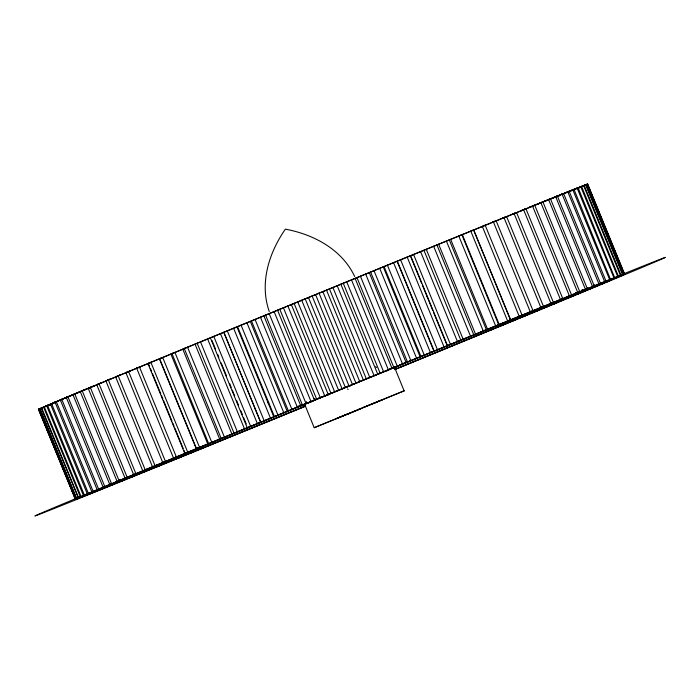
<?xml version="1.0" encoding="UTF-8"?>
<svg xmlns="http://www.w3.org/2000/svg" width="700" height="700" viewBox="0 0 700 700"><rect width="100%" height="100%" fill="white"/><g stroke="black" fill="none" stroke-linecap="round" stroke-linejoin="round"><path stroke-width="1.05" d="M389.331 369.373L387.109 370.834L386.102 370.326M58.616 400.733L63.044 398.869L38.579 409.22L75.513 499.266L38.736 409.141M581.875 186.524L587.554 184.153L624.33 274.277L587.3 184.153M399.814 365.164L394.546 367.868L394.047 367.098M394.082 367.964L398.79 365.68M76.545 498.776L39.812 408.634L76.746 498.689M623.254 274.776L565.775 297.614L571.637 295.172L534.704 205.126L532.525 206.001L569.459 296.056L571.637 295.172M237.484 326.611L250.303 321.37L287.236 411.425L274.444 416.649L237.527 326.585M425.574 356.816L412.764 362.04M250.801 321.142L263.856 315.805L300.79 405.851L287.735 411.197M226.546 438.349L227.509 437.929M264.145 315.674L356.738 277.699M301.079 405.729L393.671 367.754M486.439 329.805L449.26 239.864M78.041 498.111L78.575 497.884L41.641 407.829L41.143 408.047L78.418 497.963M277.55 310.179L314.501 400.225M51.835 403.646L52.43 403.384L46.69 405.79M88.839 493.666L89.206 493.5M611.24 279.773L610.68 280.017M573.702 189.98L574.157 189.787M201.215 448.691L203.63 447.668M498.733 324.8L461.851 234.719M461.72 234.78L461.081 235.051M582.155 186.55L582.645 186.34M80.421 497.079L81.147 496.773L44.214 406.717L43.531 407.006L80.421 497.079L81.769 496.528M472.552 335.51L510.659 319.935L473.734 229.88L410.331 255.789L421.54 283.106M618.992 276.64L619.579 276.386M54.486 402.5L55.265 402.168L53.296 402.964M485.31 330.295L484.829 330.505M473.664 229.915L470.794 231.131L507.684 321.151M579.521 187.67L578.9 187.941M91.674 492.441L92.199 492.214M83.843 495.617L84.455 495.355L47.521 405.3L46.611 405.694L83.545 495.74L83.991 495.548M497.927 325.141L497.227 325.439M510.282 320.101L507.727 321.178M607.854 281.234L608.326 281.024M616.455 277.725L615.545 278.11M57.68 401.118L58.433 400.811L46.681 405.869M460.416 235.34L459.471 235.743M94.789 491.111L95.559 490.787M95.419 490.849L75.513 499.266M621.512 275.476L604.38 282.704M604.258 282.756L605.211 282.354M348.023 414.024L359.231 409.246M90.641 492.782L87.395 494.104L50.461 404.058L51.555 403.594L88.489 493.64L87.938 493.876M485.17 225.225L481.714 226.686L485.17 225.225L522.104 315.28L518.648 316.733L520.651 315.919M87.395 494.104L88.121 493.798M522.016 315.315L510.51 320.049L501.655 298.471M611.791 279.711L612.605 279.361M55.029 402.124L56.306 401.59L93.24 491.636L91.962 492.179L55.029 402.124L56.665 401.459M104.991 486.71L97.248 489.956L60.314 399.91L67.97 396.795L63.411 398.676M496.134 220.771L492.17 222.434L503.983 217.577L540.916 307.632L529.104 312.48L533.067 310.817L496.134 220.771L484.383 225.601M570.334 191.459L570.885 191.327M99.216 489.239L99.978 488.915L91.962 492.179M103.6 487.392L104.904 486.841L67.909 396.725L66.281 397.408L103.215 487.454L110.495 484.496L109.034 485.109M192.273 452.287L189.341 453.53L265.764 422.301M594.387 284.821L595.157 286.694L595.534 286.44M595.429 286.484L600.653 284.331M606.76 281.829L607.241 281.627M607.189 281.645L608.038 281.295L600.023 284.55L618.957 276.439M60.314 399.91L61.766 399.297L98.7 489.344L97.248 489.956M516.539 212.485L511.595 214.55L516.539 212.485L553.464 302.531L548.529 304.596L553.464 302.531M506.599 216.519L502.145 218.383L506.599 216.519L543.532 306.565L539.079 308.438L543.366 306.635M104.737 486.911L103.723 487.244M103.215 487.454L103.749 487.226M595.262 286.554L596.785 286.011L589.593 288.934M589.505 288.969L594.816 286.781M601.3 284.121L602.753 283.509L595.096 286.624M115.115 482.562L116.751 481.88L109.865 484.68L72.931 394.625L86.704 388.955L80.237 391.58L117.171 481.626L123.638 479.01L121.852 479.754M80.237 391.58L94.22 385.831L88.183 388.273L125.116 478.319L131.154 475.877L130.498 476.149M370.125 272.204L356.974 277.611L393.908 367.658L407.059 362.259M420.429 356.773L407.523 362.092L370.589 272.037L383.495 266.726M387.389 265.16L397.031 261.179L433.956 351.234L424.322 355.215L420.98 356.58L384.046 266.534L387.389 265.16L424.322 355.215M534.704 205.126L528.841 207.559L532.236 206.176M558.241 300.659L557.436 300.991L562.844 298.734L525.91 208.679L520.503 210.936L521.85 210.394M109.865 484.68L111.808 483.866M117.171 481.626L118.51 481.066M118.475 481.084L119.271 480.751M129.211 476.691L130.051 476.341M569.949 297.132L582.829 291.839L581.997 289.817M575.593 292.582L576.363 294.455L624.654 274.085L587.685 184.039L585.751 184.713L622.633 274.785L623.053 274.627L585.839 184.686M582.479 289.704L583.249 291.585L588.219 289.537M88.183 388.273L102.331 382.454L96.74 384.711L133.674 474.766L139.265 472.509L137.174 473.375M96.74 384.711L111.02 378.849L105.892 380.914L142.826 470.969L147.954 468.904L91.105 492.573M105.892 380.914L117.889 375.996M115.614 376.88L120.26 375.016L115.614 376.88L152.548 466.935L157.194 465.071L152.548 466.935M447.527 345.686L410.602 255.64L397.303 261.109L434.236 351.164L463.181 339.334L473.839 334.95L436.905 244.895M594.37 286.099L593.005 286.641L600.521 283.526L563.587 193.48L556.071 196.586L561.689 194.303M575.365 293.738L573.519 294.481L579.827 291.865L542.894 201.81L536.585 204.435L540.54 202.825M582.347 290.929L580.65 291.602L587.379 288.811L550.445 198.765L543.716 201.556L548.135 199.754M588.683 288.374L587.151 288.986L594.282 286.037L557.349 195.982L550.226 198.94L554.741 197.094M125.116 478.319L126.525 477.733M129.85 476.42L130.664 476.088M126.297 477.829L127.523 477.321M133.674 474.766L136.649 473.532M142.826 470.969L154.822 466.051M119.411 479.727L120.172 481.6L126.481 478.984L105.718 487.436L112.849 484.479L111.816 484.89M553.866 303.817L552.046 304.57L557.174 302.505L555.363 303.257M555.564 303.17L545.178 307.414M553.543 303.949L574.884 295.146L568.846 297.588L570.15 297.045M117.696 376.023L127.531 372.006M125.878 372.636L130.034 370.965L125.878 372.636L162.811 462.683L166.968 461.02L162.811 462.683M136.657 368.174L140.306 366.721L136.657 368.174L173.582 458.229L177.24 456.767L173.582 458.229M147.91 363.519L151.051 362.276L147.91 363.519L184.844 453.574L187.985 452.323L184.923 453.548M197.995 448.175L199.176 447.703L187.784 452.358L150.85 362.311L185.561 348.023M42.691 407.75L43.697 407.33L38.447 409.334M45.097 406.822L44.424 407.033M48.597 405.44L48.134 405.632L48.624 405.44M49.77 404.959L50.785 404.539M55.02 402.859L55.667 402.588L54.81 402.859M60.252 400.759L60.086 400.759M40.04 408.783L40.915 408.415M46.095 406.341L47.232 405.877M47.941 405.641L48.633 405.361M49.63 404.95L50.732 404.425M51.459 404.259L52.159 403.909M53.183 403.55L52.981 403.559M54.915 402.832L55.685 402.509M561.89 194.259L569.135 191.258L606.069 281.312L605.325 281.619M572.434 190.032L575.741 188.729L572.469 190.041M578.9 187.495L584.194 185.308L621.128 275.363L598.194 284.567L599.384 284.086M569.957 190.995L573.983 189.324L610.531 279.527M574.569 189.149L578.113 187.688L614.731 277.865M617.514 276.771L618.459 276.395L581.525 186.349L575.951 188.641L581.324 186.69M586.119 184.572L583.581 185.544L620.515 275.599L621.049 275.389M154.63 466.077L164.465 462.052M159.626 358.689L196.56 448.735L222.722 437.99M96.049 491.278L93.931 492.161L95.279 491.619M77.849 498.47L77.07 498.794M88.165 494.34L90.379 493.43L89.714 493.684M92.05 492.8L93.485 492.205L92.697 492.52M96.652 490.963L97.3 490.7L96.276 491.102M521.316 315.648L533.067 310.817M189.49 453.425L180.766 457.021M603.907 282.275L602.7 282.774L603.383 282.502M608.256 280.543L606.795 281.146M611.94 279.081L609.849 279.956M622.151 275.004L623.053 274.627M502.434 325.15L503.44 324.73L500.824 325.762M535.343 311.544L537.189 310.783L533.032 312.445L547.452 306.53L542.806 308.402L545.309 307.387M347.55 413.954L336.324 418.635L349.562 413.297M370.912 404.539L382.191 399.831L362.933 407.636M210.341 337.776L247.275 427.822L257.408 423.692L273.858 416.929L236.924 326.874L184.275 348.512L221.209 438.567L247.748 427.674M54.232 402.553L38.413 409.334L75.381 499.38L112.079 484.785M504.569 217.403L587.685 184.039M523.276 209.808L521.981 210.341M586.845 184.459L575.085 189.061L575.575 188.877M75.381 499.38L82.871 496.055M84.166 495.924L84.945 495.6M84.455 495.355L85.759 494.821M88.489 493.64L89.364 493.281M562.844 298.734L550.812 303.669M569.459 296.056L558.154 300.694M575.242 293.738L579.827 291.865M583.782 290.281L587.379 288.811M591.421 287.192L594.282 286.037M79.196 497.735L91.892 492.301M541.494 307.449L550.988 303.537L514.054 213.491M158.506 466.016L130.27 477.523M159.084 465.841L181.352 456.733L177.94 458.176L180.224 457.24M395.045 369.364L397.521 368.349M399.21 367.614L411.618 362.556M426.142 356.536L439.259 351.19M439.32 351.12L452.725 345.642M452.252 345.791L454.65 344.803M454.387 344.916L478.791 334.906M358.61 409.412L314.239 427.691L360.762 408.8M359.852 409.089L404.224 390.801L357.709 409.692M54.171 402.517L79.817 391.834L72.931 394.625M62.545 399.035L63.297 398.72M67.856 396.795L73.561 394.45L66.281 397.408M565.233 192.903L561.934 194.241M565.346 192.85L566.457 192.395M568.715 191.529L565.766 192.719L572.233 190.111L568.96 191.424M42.087 407.899L45.15 406.534M45.605 406.35L48.703 405.029M49.446 404.941L50.811 404.495M51.319 404.233L52.106 403.909M53.06 403.576L53.541 403.375M93.24 491.636L93.826 491.4M600.521 283.526L597.826 284.62M604.433 281.969L605.736 281.444M609.604 279.904L610.706 279.457M613.918 278.189L614.81 277.83M622.212 274.96L622.773 274.733M623.166 274.619L624.636 274.085M83.248 496.169L101.806 488.898L78.873 498.111L79.485 497.875M100.993 489.274L106.995 486.824L99.479 489.939L101.001 489.326M279.02 416.885L266.044 422.231M292.477 411.381L279.606 416.684M296.223 409.885L305.445 406.07M293.834 410.865L296.748 409.675M573.659 190.059L574.306 189.866M577.001 188.633L577.867 188.352M578.559 187.941L581.298 186.883M137.681 367.806L128.572 371.516L165.506 461.571L174.615 457.852M575.207 189.367L575.733 189.157M576.852 188.641L577.798 188.256M44.38 406.787L45.203 406.455M45.447 406.359L46.331 405.991M50.461 404.058L50.916 403.874M608.51 281.024L624.488 274.199M621.959 275.231L622.878 274.855M514.736 320.058C504.884 324.004 525.157 315.875 523.591 316.409M525.455 315.621L526.418 315.245L522.76 316.697L534.494 311.894M83.545 495.74L85.89 494.786M512.216 321.108L477.234 335.501L478.625 334.967M525.91 208.679L523.582 209.624L560.516 299.679M576.363 294.455L582.829 291.839M583.249 291.585L590.135 288.794L588.341 289.537L587.571 287.665M130.541 477.409L128.362 478.293L134.225 475.851L121.52 481.058M550.445 198.765L548.581 199.518L585.515 289.564M542.894 201.81L540.864 202.633L577.798 292.679M120.172 481.6L121.695 480.988M563.587 193.48L562.065 194.093L598.999 284.139M557.349 195.982L555.66 196.665L592.594 286.72M569.135 191.258L567.788 191.791L604.721 281.846M605.622 281.488L606.069 281.312M573.983 189.324L572.819 189.787L609.753 279.842M162.242 357.648L160.335 358.409M89.731 493.832L90.248 493.631L89.084 494.095L89.854 493.789M578.113 187.688L577.133 188.072L614.066 278.127M489.221 330.558L491.312 329.744M85.811 495.39L85.067 495.688M570.43 190.881L569.581 191.214M173.644 352.94L172.742 353.316L173.285 353.08M607.303 280.954L606.725 281.181M197.855 448.227L197.269 448.455M581.525 186.349L580.729 186.655L617.759 276.666M197.207 448.481L196.77 448.656M82.346 496.755L81.541 497.07M572.688 189.989L573.361 189.735M609.796 279.974L610.286 279.781M185.386 348.092L184.914 348.276M171.964 353.596L208.714 443.721M76.002 499.188L73.465 493.64M624.234 274.207L587.072 184.231M305.296 403.865L313.005 401.223L312.366 400.601M298.436 406.77L305.156 404.521L304.745 403.882M322.297 396.821L329.28 394.485L328.291 393.829A62.93 37.686 -4.6 0 0 329.534 394.152M303.31 404.871L304.736 404.451M345.564 387.249L350.254 385.866L348.127 385.455M254.765 408.8L255.657 408.546M267.873 402.885L268.783 402.859M370.606 376.985L371.123 377.326L369.757 377.344A367.57 22.916 -22.1 0 1 369.373 377.317M371.123 377.326L369.504 376.924M426.738 296.599L427.621 296.949M354.664 276.491C341.95 249.401 313.793 234.465 285.364 229.145C268.879 252.884 259.306 283.281 269.264 311.5M394.091 366.984L394.546 367.868M493.386 221.883L530.32 311.938M519.234 316.444L482.3 226.398L473.576 229.994L482.423 251.571M482.808 252.507L494.349 280.648M494.734 281.584L501.27 297.535M462.324 234.579L499.258 324.625M458.762 235.979L495.696 326.034M450.669 239.33L487.602 329.376M446.373 241.027L483.306 331.082M438.629 244.239L475.562 334.285M433.624 246.234L470.558 336.28M426.248 249.287L463.181 339.334M423.902 250.197L460.836 340.252M420.543 251.571L457.476 341.626M413.56 254.468L450.494 344.523M422.363 285.127L432.74 310.424M433.571 312.445L447.265 345.835M407.172 257.04L444.106 347.086M400.592 259.761L437.526 349.816M393.54 262.614L430.465 352.66M383.224 266.822L420.158 356.877M379.68 268.275L416.614 358.33M373.984 270.646L410.918 360.701M369.233 272.554L406.166 362.6M365.645 274.024L402.579 364.07M360.404 276.203L397.338 366.257M355.084 278.346L392.017 368.392M351.461 279.825L388.395 369.88M346.701 281.82L383.635 371.866M343.245 283.229L380.179 373.284M340.821 284.183L377.755 374.238M337.181 285.679L374.115 375.734M332.902 287.473L369.836 377.519M329.429 288.89L366.363 378.945M326.48 290.062L363.414 380.118M322.822 291.559L359.756 381.614M319.051 293.151L355.985 383.197M315.569 294.578L352.502 384.624M312.104 295.96L349.037 386.006M308.446 297.456L345.38 387.511M305.183 298.839L342.116 388.885M301.7 300.265L338.634 390.311M297.736 301.849L334.67 391.904M294.079 303.354L331.012 393.4M291.34 304.517L328.265 394.572M287.866 305.944L324.8 395.99M283.404 307.738L320.338 397.784M279.764 309.225L316.697 399.28M274.102 311.596L311.036 401.642M269.15 313.591L306.084 403.637M265.545 315.07L302.479 405.125M260.444 317.205L297.377 407.26M255.027 319.392L291.953 409.447M251.449 320.863L288.382 410.909M246.925 322.761L283.859 412.816M241.054 325.132L277.988 415.188M233.59 328.248L270.524 418.294M227.281 330.803L264.215 420.858M260.741 422.284L223.808 332.229L260.68 422.354M220.474 333.646L257.408 423.692M213.745 336.376L250.679 426.422M211.969 340.436L213.124 343.254M213.509 344.19L215.434 348.88M217.744 354.506L218.899 357.324M221.2 362.95L222.355 365.759M222.74 366.704L224.28 370.449M224.665 371.394L226.59 376.084M229.67 383.582L231.21 387.336M232.365 390.154L233.511 392.963M233.896 393.908L234.666 395.78M236.591 400.47L238.516 405.16M240.826 410.786L242.366 414.54M243.521 417.358L246.207 423.92M207.611 338.94L244.545 428.995M200.48 341.836L237.414 431.891M197.146 343.21L234.08 433.256M195.037 344.12L231.971 434.175M187.521 347.174L224.455 437.229M182.787 349.169L219.721 439.224M174.904 352.38L211.838 442.426M170.896 354.078L207.83 444.132M162.671 357.429L199.605 447.475M159.399 358.829L196.324 448.875M149.555 366.441L148.312 363.405L139.475 367.01L176.409 457.065L185.246 453.46L184.004 450.424M150.386 368.463L151.629 371.499M152.46 373.529L160.764 393.759M161.595 395.789L162.838 398.816M163.669 400.846L171.964 421.076M172.795 423.106L174.037 426.142M174.869 428.164L183.173 448.403M118.178 375.821L155.111 465.876M108.316 379.908L145.25 469.963M99.015 383.766L135.949 473.821M90.3 387.389L127.234 477.444M82.197 390.757L119.131 480.812M74.725 393.873L111.659 483.927M39.226 410.148L40.758 413.901M41.913 416.719L43.067 419.536M43.453 420.473L44.607 423.281M46.148 427.035L48.072 431.725M48.458 432.661L49.998 436.415M50.383 437.351L52.299 442.041M53.069 443.922L56.919 453.302M57.304 454.239L59.229 458.929M59.614 459.865L61.924 465.5M62.309 466.436L64.225 471.126M66.535 476.752L68.075 480.506M69.23 483.315L73.08 492.695M304.456 403.83L314.204 427.717M394.476 367.159L404.11 390.854M305.602 405.939A267.662 0.936 -22.3 0 1 143.299 470.951A267.662 0.936 -22.3 0 1 556.535 301.473A267.662 0.936 -22.3 0 1 394.695 369.399M560.122 195.431A267.662 0.936 -22.3 0 1 558.6 196.114M66.01 397.941A267.662 0.936 -22.3 0 1 68.652 396.76M69.414 396.436A267.662 0.936 -22.3 0 1 307.379 298.007A267.662 0.936 -22.3 0 1 554.435 197.461M555.494 197.05A267.662 0.936 -22.3 0 1 560.621 195.125M306.889 402.824A115.019 80.325 -69.8 0 1 306.329 401.634M315.053 398.834A66.124 42.744 -27.8 0 1 314.108 398.501M348.215 389.392A115.019 69.72 30.2 0 1 347.445 388.946M375.655 366.651A115.019 20.248 38.5 0 1 376.565 367.5M299.119 406.096A367.57 15.759 -20.2 0 1 303.476 404.801M294.998 407.908A367.57 7.595 -19.2 0 1 298.769 406.648M305.226 403.874A367.57 2.616 -18.9 0 1 297.561 406.499M322.481 396.743A367.57 12.513 -19.4 0 1 318.64 398.02M389.252 369.408A367.57 21.035 -23.7 0 1 391.615 367.885M399.613 365.243A367.57 14.63 -25 0 1 401.398 364.332M398.501 365.803A367.57 5.163 -25.6 0 1 405.632 362.355M305.611 406.21A340.664 1.19 -22.3 0 1 84.691 494.847A340.664 1.19 -22.3 0 1 615.081 277.322A340.664 1.19 -22.3 0 1 394.8 369.635M156.748 466.786L160.921 465.036L156.748 466.786M561.706 194.329L561.26 194.513L561.715 194.338"/></g></svg>
